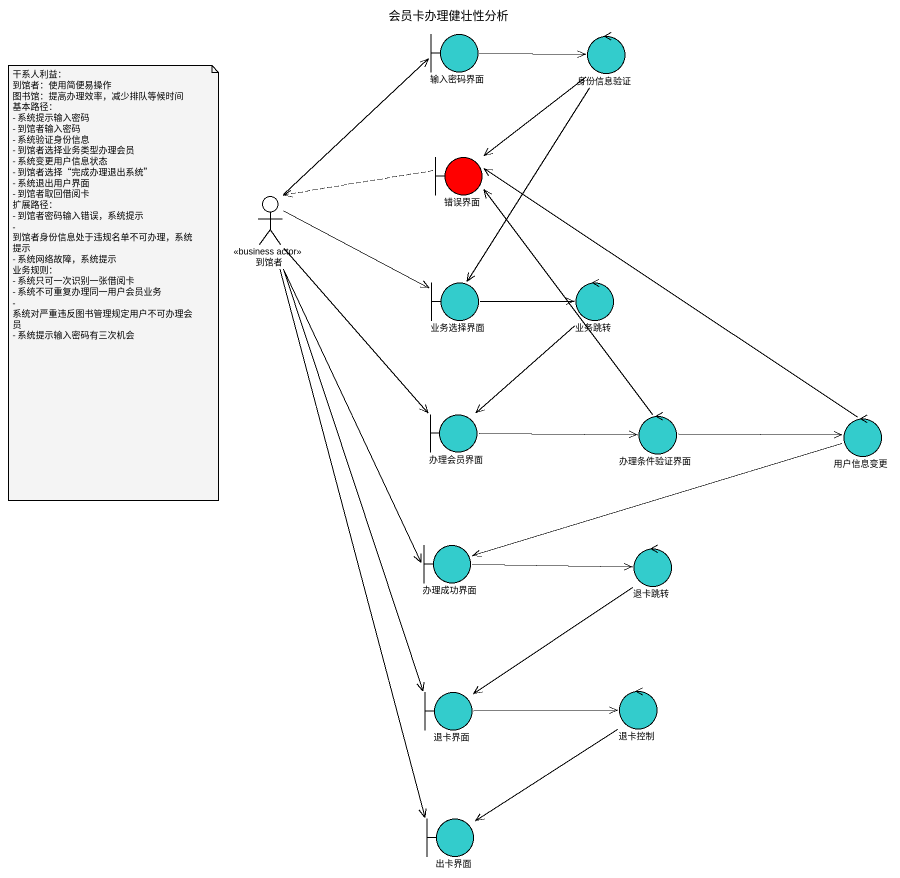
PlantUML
@startuml
title 会员卡办理健壮性分析
boundary 输入密码界面 #33CCCC
control 身份信息验证 #33CCCC
boundary 错误界面 #FF0000
actor 到馆者 <<business actor>>
boundary 业务选择界面 #33CCCC
control 业务跳转 #33CCCC
boundary 办理会员界面 #33CCCC
control 办理条件验证界面 #33CCCC
control 用户信息变更 #33CCCC
boundary 办理成功界面 #33CCCC
control 退卡跳转 #33CCCC
boundary 退卡界面 #33CCCC
control 退卡控制 #33CCCC
boundary 出卡界面 #33CCCC
输入密码界面 -right-> 身份信息验证
身份信息验证 --> 错误界面
身份信息验证 --> 业务选择界面
错误界面 .left.> 到馆者
到馆者 -up-> 输入密码界面
到馆者 -right-> 业务选择界面
到馆者 --> 办理会员界面
到馆者 --> 办理成功界面
到馆者 --> 退卡界面
到馆者 --> 出卡界面
业务选择界面 -right-> 业务跳转
业务跳转 --> 办理会员界面
办理会员界面 -right-> 办理条件验证界面
办理条件验证界面 -up-> 错误界面
办理条件验证界面 -right-> 用户信息变更
用户信息变更 -up-> 错误界面
用户信息变更 -left-> 办理成功界面
办理成功界面 -right-> 退卡跳转
退卡跳转 --> 退卡界面
退卡界面 -right-> 退卡控制
退卡控制 --> 出卡界面
note as N1
  干系人利益：
  到馆者：使用简便易操作
  图书馆：提高办理效率，减少排队等候时间
  基本路径：
  - 系统提示输入密码
  - 到馆者输入密码
  - 系统验证身份信息
  - 到馆者选择业务类型办理会员
  - 系统变更用户信息状态
  - 到馆者选择“完成办理退出系统”
  - 系统退出用户界面
  - 到馆者取回借阅卡
  扩展路径：
  - 到馆者密码输入错误，系统提示
  - 到馆者身份信息处于违规名单不可办理，系统提示
  - 系统网络故障，系统提示
  业务规则：
  - 系统只可一次识别一张借阅卡
  - 系统不可重复办理同一用户会员业务
  - 系统对严重违反图书管理规定用户不可办理会员
  - 系统提示输入密码有三次机会
end note
@enduml
